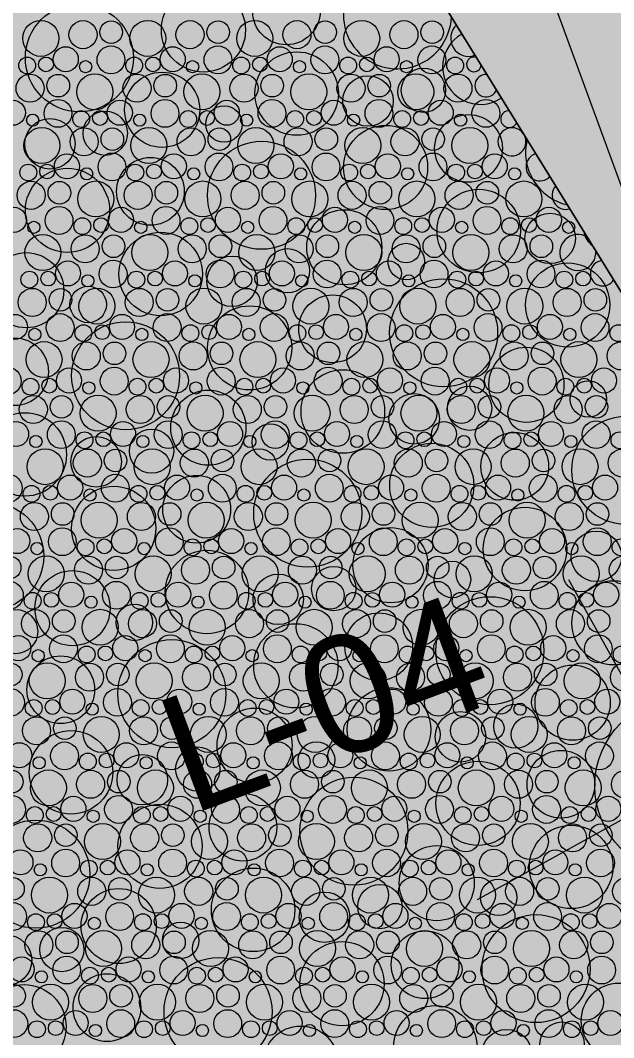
# Model space of a CAD drawing. Header units: millimetres. Extents: x 368386 to 861326, y -331222 to 250838.
# Drawn here: x 774131 to 776148, y -116114 to -112656 of the extents above; entities that cross this region are included whole.
import ezdxf

# ---------------------------------------------------------------- set-up
doc = ezdxf.new("R2010")
doc.units = ezdxf.units.MM
doc.header["$MEASUREMENT"] = 0
doc.layers.add('_AR-välisvalgustid', color=7, linetype='Continuous')
for name, color, linetype, lineweight, true_color in [('_AR-välisvalgustid_Pen_No__3', 7, 'Continuous', 18, 0xff6600), ('New_       asendi fill_Pen_No__149', 7, 'Continuous', 25, 0x186722), ('New_       asendi fill_Pen_No__181', 7, 'Continuous', 0, 0xe8e8e8), ('New__AR-välisvalgustid_Pen_No__3', 7, 'Continuous', 18, 0xff6600), ('New__ASENDIPLAAN_Pen_No__102', 7, 'Continuous', 13, 0xcccccc)]:
    doc.layers.add(name, color=color, linetype=linetype, lineweight=lineweight, true_color=true_color)
for name, color, linetype, lineweight in [('New_       asendi fill_Pen_No__1', 7, 'Continuous', 13), ('New__ASENDIPLAAN_Pen_No__1', 7, 'Continuous', 13), ('New__ASENDIPLAAN_Pen_No__101', 252, 'Continuous', 13)]:
    doc.layers.add(name, color=color, linetype=linetype, lineweight=lineweight)
doc.styles.add('GENERATED_STYLE_1', font='')
doc.styles.get('GENERATED_STYLE_1').set_extended_font_data('Arial')
doc.dimstyles.new('GENERATED_STYLE__6', dxfattribs={"dimtxt": 500, "dimasz": 95, "dimexe": 0.18, "dimexo": 0.0625, "dimgap": 0, "dimtad": 1, "dimdec": 1, "dimlfac": 0.001, "dimzin": 0, "dimdsep": 46, "dimtxsty": 'GENERATED_STYLE_1', "dimblk": 'ARROWHEAD_2', "dimblk1": 'ARROWHEAD_2', "dimblk2": 'ARROWHEAD_2', "dimcen": 0.09, "dimse1": 1, "dimse2": 1, "dimclrd": 256, "dimclre": 256, "dimclrt": 256, "dimadec": 0, "dimazin": 0, "dimtfac": 1, "dimtdec": 4, "dimtmove": 2, "dimatfit": 3, "dimfxl": 0, "dimtolj": 1, "dimtzin": 0, "dimarcsym": 0})

# ---------------------------------------------------------------- blocks, each defined once
blk = doc.blocks.new('*X2')
at = {"layer": 'New__ASENDIPLAAN_Pen_No__102', "color": 254, "linetype": 'Continuous', "lineweight": 13, "true_color": 0xcccccc}
for centre, radius in [((775035.5, -112623.6), 115.1), ((774753.6, -112688.3), 143.1), ((774331.7, -112783), 183.6), ((775070.4, -112904.5), 141.9), ((774613.2, -112959.7), 127.7), ((775501.4, -112893.4), 75.2), ((775313, -112929.6), 85.8), ((774420, -113039.4), 75.2), ((774823.7, -113008.2), 62), ((774231.7, -113075.6), 85.8), ((775654.8, -113090.9), 115.1), ((775372.8, -113155.7), 143.1), ((774951, -113250.3), 183.6), ((774573.4, -113236.9), 115.1), ((774291.5, -113301.7), 143.1), ((775689.6, -113371.9), 141.9), ((775232.4, -113427), 127.7), ((775932.2, -113396.9), 85.8), ((774608.3, -113517.8), 141.9), ((775443, -113475.6), 62), ((774151.1, -113573), 127.7), ((775039.3, -113506.8), 75.2), ((774850.9, -113542.9), 85.8), ((775992, -113623), 143.1), ((775570.2, -113717.7), 183.6), ((774361.6, -113621.5), 62), ((775192.7, -113704.2), 115.1), ((774910.7, -113769), 143.1), ((774488.9, -113863.7), 183.6), ((774111.4, -113850.2), 115.1), ((775851.7, -113894.4), 127.7), ((775227.5, -113985.2), 141.9), ((775658.5, -113974.1), 75.2), ((776062.2, -113942.9), 62), ((774770.3, -114040.3), 127.7), ((775470.1, -114010.3), 85.8), ((774146.2, -114131.2), 141.9), ((776189.4, -114185), 183.6), ((774980.9, -114088.9), 62), ((774388.8, -114156.3), 85.8), ((774577.2, -114120.1), 75.2), ((775811.9, -114171.6), 115.1), ((775529.9, -114236.3), 143.1), ((775108.1, -114331), 183.6), ((774730.6, -114317.6), 115.1), ((774448.6, -114382.3), 143.1), ((774026.8, -114477), 183.6), ((775846.7, -114452.5), 141.9), ((775389.6, -114507.7), 127.7), ((776089.4, -114477.6), 85.8), ((774765.4, -114598.5), 141.9), ((774308.3, -114653.7), 127.7), ((775196.4, -114587.4), 75.2), ((775600.1, -114556.2), 62), ((775008, -114623.6), 85.8), ((776149.1, -114703.7), 143.1), ((775727.3, -114798.3), 183.6), ((774115.1, -114733.4), 75.2), ((774518.8, -114702.2), 62), ((775349.8, -114784.9), 115.1), ((775067.8, -114849.7), 143.1), ((774646, -114944.3), 183.6), ((774268.5, -114930.9), 115.1), ((776008.8, -114975), 127.7), ((775384.6, -115065.9), 141.9), ((774927.5, -115121), 127.7), ((775627.3, -115090.9), 85.8), ((775815.6, -115054.8), 75.2), ((774303.3, -115211.8), 141.9), ((775138, -115169.6), 62), ((774734.3, -115200.8), 75.2), ((775969, -115252.3), 115.1), ((774545.9, -115236.9), 85.8), ((775687, -115317), 143.1), ((775265.2, -115411.7), 183.6), ((774887.7, -115398.2), 115.1), ((774605.7, -115463), 143.1), ((774183.9, -115557.7), 183.6), ((776003.8, -115533.2), 141.9), ((775546.7, -115588.4), 127.7), ((774922.5, -115679.2), 141.9), ((775353.5, -115668.1), 75.2), ((775757.2, -115636.9), 62), ((774465.4, -115734.3), 127.7), ((775165.2, -115704.3), 85.8), ((775884.4, -115879), 183.6), ((774675.9, -115782.9), 62), ((774083.8, -115850.3), 85.8), ((774272.2, -115814.1), 75.2), ((775506.9, -115865.6), 115.1), ((775224.9, -115930.3), 143.1), ((774803.1, -116025), 183.6), ((774425.6, -116011.6), 115.1), ((774143.6, -116076.3), 143.1), ((776165.9, -116055.7), 127.7), ((775541.8, -116146.5), 141.9), ((775084.6, -116201.7), 127.7), ((775972.7, -116135.5), 75.2), ((775784.4, -116171.6), 85.8)]:
    blk.add_circle(centre, radius, dxfattribs=at)
for centre, radius, start, end in [((775413.1, -112637), 183.6, 65.6317, 357.7668), ((775694.5, -112813.7), 127.7, 119.1318, 304.2666), ((776032.3, -113104.3), 183.6, 166.2835, 257.115), ((776120.6, -113360.8), 75.2, 188.7717, 234.6267)]:
    blk.add_arc(centre, radius, start, end, dxfattribs=at)
blk = doc.blocks.new('*X4')
at = {"layer": 'New_       asendi fill_Pen_No__181', "color": 254, "linetype": 'Continuous', "lineweight": 0, "true_color": 0xe8e8e8}
for centre, radius in [((774200.5, -112716.9), 61.2), ((774344.1, -112704.4), 47.7), ((774440.1, -112695.6), 38.4), ((774564.2, -112716.9), 61.2), ((774707.8, -112704.4), 47.7), ((774803.8, -112695.6), 38.4), ((774927.9, -112716.9), 61.2), ((775071.5, -112704.4), 47.7), ((775167.5, -112695.6), 38.4), ((775291.6, -112716.9), 61.2), ((775435.2, -112704.4), 47.7), ((775531.2, -112695.6), 38.4), ((774285.6, -112787.8), 42.6), ((774439.1, -112790), 47.3), ((774649.3, -112787.8), 42.6), ((774802.8, -112790), 47.3), ((775013, -112787.8), 42.6), ((775166.5, -112790), 47.3), ((775376.7, -112787.8), 42.6), ((775530.2, -112790), 47.3), ((774154.4, -112809.1), 28.6), ((774218.2, -112805.5), 25.1), ((774353, -112813.2), 20.7), ((774518.1, -112809.1), 28.6), ((774581.9, -112805.5), 25.1), ((774716.7, -112813.2), 20.7), ((774881.8, -112809.1), 28.6), ((774945.6, -112805.5), 25.1), ((775080.4, -112813.2), 20.7), ((775245.5, -112809.1), 28.6), ((775309.3, -112805.5), 25.1), ((775444.1, -112813.2), 20.7), ((775609.2, -112809.1), 28.6), ((774164.1, -112886.4), 47.7), ((774260.1, -112877.6), 38.4), ((774384.2, -112898.9), 61.2), ((774527.8, -112886.4), 47.7), ((774623.8, -112877.6), 38.4), ((774747.9, -112898.9), 61.2), ((774891.5, -112886.4), 47.7), ((774987.5, -112877.6), 38.4), ((775111.6, -112898.9), 61.2), ((775255.2, -112886.4), 47.7), ((775351.2, -112877.6), 38.4), ((775475.3, -112898.9), 61.2), ((775618.9, -112886.4), 47.7), ((774105.6, -112969.8), 42.6), ((774259.1, -112972), 47.3), ((774469.3, -112969.8), 42.6), ((774622.8, -112972), 47.3), ((774833, -112969.8), 42.6), ((774986.5, -112972), 47.3), ((775196.7, -112969.8), 42.6), ((775350.2, -112972), 47.3), ((775560.4, -112969.8), 42.6), ((775713.9, -112972), 47.3), ((774338.1, -112991.1), 28.6), ((774401.9, -112987.5), 25.1), ((774701.8, -112991.1), 28.6), ((774765.6, -112987.5), 25.1), ((775065.5, -112991.1), 28.6), ((775129.3, -112987.5), 25.1), ((775429.2, -112991.1), 28.6), ((775493.1, -112987.5), 25.1), ((774173, -112995.2), 20.7), ((774536.7, -112995.2), 20.7), ((774900.4, -112995.2), 20.7), ((775264.1, -112995.2), 20.7), ((775627.8, -112995.2), 20.7), ((774204.2, -113080.9), 61.2), ((774347.8, -113068.4), 47.7), ((774443.8, -113059.6), 38.4), ((774567.9, -113080.9), 61.2), ((774711.5, -113068.4), 47.7), ((774807.5, -113059.6), 38.4), ((774931.6, -113080.9), 61.2), ((775075.2, -113068.4), 47.7), ((775171.2, -113059.6), 38.4), ((775295.3, -113080.9), 61.2), ((775438.9, -113068.4), 47.7), ((775534.9, -113059.6), 38.4), ((775659, -113080.9), 61.2), ((774442.8, -113153.9), 47.3), ((774806.5, -113153.9), 47.3), ((775170.2, -113153.9), 47.3), ((775533.9, -113153.9), 47.3), ((774289.3, -113151.8), 42.6), ((774653, -113151.8), 42.6), ((775016.7, -113151.8), 42.6), ((775380.4, -113151.8), 42.6), ((775744.1, -113151.8), 42.6), ((774158.1, -113173.1), 28.6), ((774221.9, -113169.5), 25.1), ((774356.7, -113177.2), 20.7), ((774521.8, -113173.1), 28.6), ((774585.6, -113169.5), 25.1), ((774720.4, -113177.2), 20.7), ((774885.5, -113173.1), 28.6), ((774949.3, -113169.5), 25.1), ((775084.1, -113177.2), 20.7), ((775249.2, -113173.1), 28.6), ((775313.1, -113169.5), 25.1), ((775447.8, -113177.2), 20.7), ((775612.9, -113173.1), 28.6), ((775676.8, -113169.5), 25.1), ((775811.5, -113177.2), 20.7), ((774167.8, -113250.4), 47.7), ((774263.8, -113241.6), 38.4), ((774387.9, -113262.9), 61.2), ((774531.5, -113250.4), 47.7), ((774627.5, -113241.6), 38.4), ((774751.6, -113262.9), 61.2), ((774895.2, -113250.4), 47.7), ((774991.2, -113241.6), 38.4), ((775115.3, -113262.9), 61.2), ((775258.9, -113250.4), 47.7), ((775354.9, -113241.6), 38.4), ((775479, -113262.9), 61.2), ((775622.6, -113250.4), 47.7), ((775718.6, -113241.6), 38.4), ((775842.7, -113262.9), 61.2), ((774109.3, -113333.8), 42.6), ((774262.8, -113335.9), 47.3), ((774473, -113333.8), 42.6), ((774626.5, -113335.9), 47.3), ((774836.7, -113333.8), 42.6), ((774990.2, -113335.9), 47.3), ((775200.4, -113333.8), 42.6), ((775353.9, -113335.9), 47.3), ((775564.1, -113333.8), 42.6), ((775717.6, -113335.9), 47.3), ((775927.8, -113333.8), 42.6), ((774176.7, -113359.2), 20.7), ((774341.8, -113355.1), 28.6), ((774405.6, -113351.5), 25.1), ((774540.4, -113359.2), 20.7), ((774705.5, -113355.1), 28.6), ((774769.3, -113351.5), 25.1), ((774904.1, -113359.2), 20.7), ((775069.2, -113355.1), 28.6), ((775133.1, -113351.5), 25.1), ((775267.8, -113359.2), 20.7), ((775432.9, -113355.1), 28.6), ((775496.8, -113351.5), 25.1), ((775631.5, -113359.2), 20.7), ((775796.6, -113355.1), 28.6), ((775860.5, -113351.5), 25.1), ((775995.2, -113359.2), 20.7), ((774207.9, -113444.9), 61.2), ((774351.5, -113432.4), 47.7), ((774447.5, -113423.6), 38.4), ((774571.6, -113444.9), 61.2), ((774715.2, -113432.4), 47.7), ((774811.2, -113423.6), 38.4), ((774935.3, -113444.9), 61.2), ((775078.9, -113432.4), 47.7), ((775174.9, -113423.6), 38.4), ((775299, -113444.9), 61.2), ((775442.6, -113432.4), 47.7), ((775538.6, -113423.6), 38.4), ((775662.7, -113444.9), 61.2), ((775806.3, -113432.4), 47.7), ((775902.3, -113423.6), 38.4), ((774293, -113515.8), 42.6), ((774446.5, -113517.9), 47.3), ((774656.7, -113515.8), 42.6), ((774810.2, -113517.9), 47.3), ((775020.4, -113515.8), 42.6), ((775173.9, -113517.9), 47.3), ((775384.1, -113515.8), 42.6), ((775537.6, -113517.9), 47.3), ((775747.8, -113515.8), 42.6), ((775901.3, -113517.9), 47.3), ((774161.8, -113537), 28.6), ((774225.6, -113533.5), 25.1), ((774360.4, -113541.2), 20.7), ((774525.5, -113537), 28.6), ((774589.3, -113533.5), 25.1), ((774724.1, -113541.2), 20.7), ((774889.2, -113537), 28.6), ((774953.1, -113533.5), 25.1), ((775087.8, -113541.2), 20.7), ((775252.9, -113537), 28.6), ((775316.8, -113533.5), 25.1), ((775451.5, -113541.2), 20.7), ((775616.6, -113537), 28.6), ((775680.5, -113533.5), 25.1), ((775815.2, -113541.2), 20.7), ((775980.3, -113537), 28.6), ((776044.2, -113533.5), 25.1), ((774171.5, -113614.4), 47.7), ((774267.5, -113605.6), 38.4), ((774391.6, -113626.8), 61.2), ((774535.2, -113614.4), 47.7), ((774631.2, -113605.6), 38.4), ((774755.3, -113626.8), 61.2), ((774898.9, -113614.4), 47.7), ((774994.9, -113605.6), 38.4), ((775119, -113626.8), 61.2), ((775262.6, -113614.4), 47.7), ((775358.6, -113605.6), 38.4), ((775482.7, -113626.8), 61.2), ((775626.3, -113614.4), 47.7), ((775722.3, -113605.6), 38.4), ((775846.4, -113626.8), 61.2), ((775990, -113614.4), 47.7), ((776086, -113605.6), 38.4), ((774113, -113697.8), 42.6), ((774266.5, -113699.9), 47.3), ((774476.7, -113697.8), 42.6), ((774630.2, -113699.9), 47.3), ((774840.4, -113697.8), 42.6), ((774993.9, -113699.9), 47.3), ((775204.1, -113697.8), 42.6), ((775357.6, -113699.9), 47.3), ((775567.8, -113697.8), 42.6), ((775721.3, -113699.9), 47.3), ((775931.5, -113697.8), 42.6), ((776085, -113699.9), 47.3), ((774345.5, -113719), 28.6), ((774409.3, -113715.5), 25.1), ((774709.2, -113719), 28.6), ((774773.1, -113715.5), 25.1), ((775072.9, -113719), 28.6), ((775136.8, -113715.5), 25.1), ((775436.6, -113719), 28.6), ((775500.5, -113715.5), 25.1), ((775800.3, -113719), 28.6), ((775864.2, -113715.5), 25.1), ((776164.1, -113719), 28.6), ((774180.4, -113723.2), 20.7), ((774544.1, -113723.2), 20.7), ((774907.8, -113723.2), 20.7), ((775271.5, -113723.2), 20.7), ((775635.2, -113723.2), 20.7), ((775998.9, -113723.2), 20.7), ((774211.6, -113808.8), 61.2), ((774355.2, -113796.4), 47.7), ((774451.2, -113787.6), 38.4), ((774575.3, -113808.8), 61.2), ((774718.9, -113796.4), 47.7), ((774814.9, -113787.6), 38.4), ((774939, -113808.8), 61.2), ((775082.6, -113796.4), 47.7), ((775178.6, -113787.6), 38.4), ((775302.7, -113808.8), 61.2), ((775446.3, -113796.4), 47.7), ((775542.3, -113787.6), 38.4), ((775666.4, -113808.8), 61.2), ((775810, -113796.4), 47.7), ((775906, -113787.6), 38.4), ((776030.2, -113808.8), 61.2), ((776173.7, -113796.4), 47.7), ((774086.5, -113881.9), 47.3), ((774450.2, -113881.9), 47.3), ((774813.9, -113881.9), 47.3), ((775177.6, -113881.9), 47.3), ((775541.3, -113881.9), 47.3), ((775905, -113881.9), 47.3), ((774296.7, -113879.8), 42.6), ((774660.4, -113879.8), 42.6), ((775024.1, -113879.8), 42.6), ((775387.8, -113879.8), 42.6), ((775751.5, -113879.8), 42.6), ((776115.3, -113879.8), 42.6), ((774165.5, -113901), 28.6), ((774229.3, -113897.5), 25.1), ((774364.1, -113905.2), 20.7), ((774529.2, -113901), 28.6), ((774593.1, -113897.5), 25.1), ((774727.8, -113905.2), 20.7), ((774892.9, -113901), 28.6), ((774956.8, -113897.5), 25.1), ((775091.5, -113905.2), 20.7), ((775256.6, -113901), 28.6), ((775320.5, -113897.5), 25.1), ((775455.2, -113905.2), 20.7), ((775620.3, -113901), 28.6), ((775684.2, -113897.5), 25.1), ((775818.9, -113905.2), 20.7), ((775984.1, -113901), 28.6), ((776047.9, -113897.5), 25.1), ((774175.2, -113978.4), 47.7), ((774271.2, -113969.6), 38.4), ((774395.3, -113990.8), 61.2), ((774538.9, -113978.4), 47.7), ((774634.9, -113969.6), 38.4), ((774759, -113990.8), 61.2), ((774902.6, -113978.4), 47.7), ((774998.6, -113969.6), 38.4), ((775122.7, -113990.8), 61.2), ((775266.3, -113978.4), 47.7), ((775362.3, -113969.6), 38.4), ((775486.4, -113990.8), 61.2), ((775630, -113978.4), 47.7), ((775726, -113969.6), 38.4), ((775850.2, -113990.8), 61.2), ((775993.7, -113978.4), 47.7), ((776089.8, -113969.6), 38.4), ((774116.7, -114061.8), 42.6), ((774270.2, -114063.9), 47.3), ((774480.4, -114061.8), 42.6), ((774633.9, -114063.9), 47.3), ((774844.1, -114061.8), 42.6), ((774997.6, -114063.9), 47.3), ((775207.8, -114061.8), 42.6), ((775361.3, -114063.9), 47.3), ((775571.5, -114061.8), 42.6), ((775725, -114063.9), 47.3), ((775935.3, -114061.8), 42.6), ((776088.7, -114063.9), 47.3), ((774184.1, -114087.2), 20.7), ((774349.2, -114083), 28.6), ((774413.1, -114079.5), 25.1), ((774547.8, -114087.2), 20.7), ((774712.9, -114083), 28.6), ((774776.8, -114079.5), 25.1), ((774911.5, -114087.2), 20.7), ((775076.6, -114083), 28.6), ((775140.5, -114079.5), 25.1), ((775275.2, -114087.2), 20.7), ((775440.3, -114083), 28.6), ((775504.2, -114079.5), 25.1), ((775638.9, -114087.2), 20.7), ((775804.1, -114083), 28.6), ((775867.9, -114079.5), 25.1), ((776002.6, -114087.2), 20.7), ((776167.8, -114083), 28.6), ((774215.3, -114172.8), 61.2), ((774579, -114172.8), 61.2), ((774942.7, -114172.8), 61.2), ((775306.4, -114172.8), 61.2), ((775670.2, -114172.8), 61.2), ((776033.9, -114172.8), 61.2), ((774358.9, -114160.4), 47.7), ((774454.9, -114151.6), 38.4), ((774722.6, -114160.4), 47.7), ((774818.6, -114151.6), 38.4), ((775086.3, -114160.4), 47.7), ((775182.3, -114151.6), 38.4), ((775450, -114160.4), 47.7), ((775546, -114151.6), 38.4), ((775813.7, -114160.4), 47.7), ((775909.8, -114151.6), 38.4), ((776177.4, -114160.4), 47.7), ((774090.2, -114245.9), 47.3), ((774300.4, -114243.8), 42.6), ((774453.9, -114245.9), 47.3), ((774664.1, -114243.8), 42.6), ((774817.6, -114245.9), 47.3), ((775027.8, -114243.8), 42.6), ((775181.3, -114245.9), 47.3), ((775391.5, -114243.8), 42.6), ((775545, -114245.9), 47.3), ((775755.3, -114243.8), 42.6), ((775908.7, -114245.9), 47.3), ((776119, -114243.8), 42.6), ((774169.2, -114265), 28.6), ((774233.1, -114261.5), 25.1), ((774367.8, -114269.2), 20.7), ((774532.9, -114265), 28.6), ((774596.8, -114261.5), 25.1), ((774731.5, -114269.2), 20.7), ((774896.6, -114265), 28.6), ((774960.5, -114261.5), 25.1), ((775095.2, -114269.2), 20.7), ((775260.3, -114265), 28.6), ((775324.2, -114261.5), 25.1), ((775458.9, -114269.2), 20.7), ((775624.1, -114265), 28.6), ((775687.9, -114261.5), 25.1), ((775822.6, -114269.2), 20.7), ((775987.8, -114265), 28.6), ((776051.6, -114261.5), 25.1), ((774178.9, -114342.4), 47.7), ((774274.9, -114333.6), 38.4), ((774399, -114354.8), 61.2), ((774542.6, -114342.4), 47.7), ((774638.6, -114333.6), 38.4), ((774762.7, -114354.8), 61.2), ((774906.3, -114342.4), 47.7), ((775002.3, -114333.6), 38.4), ((775126.4, -114354.8), 61.2), ((775270, -114342.4), 47.7), ((775366, -114333.6), 38.4), ((775490.2, -114354.8), 61.2), ((775633.7, -114342.4), 47.7), ((775729.8, -114333.6), 38.4), ((775853.9, -114354.8), 61.2), ((775997.4, -114342.4), 47.7), ((776093.5, -114333.6), 38.4), ((774120.4, -114425.8), 42.6), ((774273.9, -114427.9), 47.3), ((774484.1, -114425.8), 42.6), ((774637.6, -114427.9), 47.3), ((774847.8, -114425.8), 42.6), ((775001.3, -114427.9), 47.3), ((775211.5, -114425.8), 42.6), ((775365, -114427.9), 47.3), ((775575.3, -114425.8), 42.6), ((775728.7, -114427.9), 47.3), ((775939, -114425.8), 42.6), ((776092.4, -114427.9), 47.3), ((774352.9, -114447), 28.6), ((774416.8, -114443.5), 25.1), ((774716.6, -114447), 28.6), ((774780.5, -114443.5), 25.1), ((775080.3, -114447), 28.6), ((775144.2, -114443.5), 25.1), ((775444.1, -114447), 28.6), ((775507.9, -114443.5), 25.1), ((775807.8, -114447), 28.6), ((775871.6, -114443.5), 25.1), ((776171.5, -114447), 28.6), ((774187.8, -114451.2), 20.7), ((774551.5, -114451.2), 20.7), ((774915.2, -114451.2), 20.7), ((775278.9, -114451.2), 20.7), ((775642.6, -114451.2), 20.7), ((776006.3, -114451.2), 20.7), ((774094.9, -114515.6), 38.4), ((774219, -114536.8), 61.2), ((774362.6, -114524.4), 47.7), ((774458.6, -114515.6), 38.4), ((774582.7, -114536.8), 61.2), ((774726.3, -114524.4), 47.7), ((774822.3, -114515.6), 38.4), ((774946.4, -114536.8), 61.2), ((775090, -114524.4), 47.7), ((775186, -114515.6), 38.4), ((775310.2, -114536.8), 61.2), ((775453.7, -114524.4), 47.7), ((775549.8, -114515.6), 38.4), ((775673.9, -114536.8), 61.2), ((775817.4, -114524.4), 47.7), ((775913.5, -114515.6), 38.4), ((776037.6, -114536.8), 61.2), ((776181.1, -114524.4), 47.7), ((774093.9, -114609.9), 47.3), ((774304.1, -114607.7), 42.6), ((774457.6, -114609.9), 47.3), ((774667.8, -114607.7), 42.6), ((774821.3, -114609.9), 47.3), ((775031.5, -114607.7), 42.6), ((775185, -114609.9), 47.3), ((775395.3, -114607.7), 42.6), ((775548.7, -114609.9), 47.3), ((775759, -114607.7), 42.6), ((775912.4, -114609.9), 47.3), ((776122.7, -114607.7), 42.6), ((774172.9, -114629), 28.6), ((774236.8, -114625.5), 25.1), ((774371.5, -114633.2), 20.7), ((774536.6, -114629), 28.6), ((774600.5, -114625.5), 25.1), ((774735.2, -114633.2), 20.7), ((774900.3, -114629), 28.6), ((774964.2, -114625.5), 25.1), ((775098.9, -114633.2), 20.7), ((775264.1, -114629), 28.6), ((775327.9, -114625.5), 25.1), ((775462.6, -114633.2), 20.7), ((775627.8, -114629), 28.6), ((775691.6, -114625.5), 25.1), ((775826.3, -114633.2), 20.7), ((775991.5, -114629), 28.6), ((776055.3, -114625.5), 25.1), ((774182.6, -114706.4), 47.7), ((774278.6, -114697.5), 38.4), ((774402.7, -114718.8), 61.2), ((774546.3, -114706.4), 47.7), ((774642.3, -114697.5), 38.4), ((774766.4, -114718.8), 61.2), ((774910, -114706.4), 47.7), ((775006, -114697.5), 38.4), ((775130.2, -114718.8), 61.2), ((775273.7, -114706.4), 47.7), ((775369.8, -114697.5), 38.4), ((775493.9, -114718.8), 61.2), ((775637.4, -114706.4), 47.7), ((775733.5, -114697.5), 38.4), ((775857.6, -114718.8), 61.2), ((776001.1, -114706.4), 47.7), ((776097.2, -114697.5), 38.4), ((774124.1, -114789.7), 42.6), ((774277.6, -114791.9), 47.3), ((774487.8, -114789.7), 42.6), ((774641.3, -114791.9), 47.3), ((774851.5, -114789.7), 42.6), ((775005, -114791.9), 47.3), ((775215.3, -114789.7), 42.6), ((775368.7, -114791.9), 47.3), ((775579, -114789.7), 42.6), ((775732.4, -114791.9), 47.3), ((775942.7, -114789.7), 42.6), ((776096.1, -114791.9), 47.3), ((774191.5, -114815.2), 20.7), ((774356.6, -114811), 28.6), ((774420.5, -114807.5), 25.1), ((774555.2, -114815.2), 20.7), ((774720.3, -114811), 28.6), ((774784.2, -114807.5), 25.1), ((774918.9, -114815.2), 20.7), ((775084.1, -114811), 28.6), ((775147.9, -114807.5), 25.1), ((775282.6, -114815.2), 20.7), ((775447.8, -114811), 28.6), ((775511.6, -114807.5), 25.1), ((775646.3, -114815.2), 20.7), ((775811.5, -114811), 28.6), ((775875.3, -114807.5), 25.1), ((776010, -114815.2), 20.7), ((776175.2, -114811), 28.6), ((774098.6, -114879.5), 38.4), ((774222.7, -114900.8), 61.2), ((774366.3, -114888.4), 47.7), ((774462.3, -114879.5), 38.4), ((774586.4, -114900.8), 61.2), ((774730, -114888.4), 47.7), ((774826, -114879.5), 38.4), ((774950.2, -114900.8), 61.2), ((775093.7, -114888.4), 47.7), ((775189.8, -114879.5), 38.4), ((775313.9, -114900.8), 61.2), ((775457.4, -114888.4), 47.7), ((775553.5, -114879.5), 38.4), ((775677.6, -114900.8), 61.2), ((775821.1, -114888.4), 47.7), ((775917.2, -114879.5), 38.4), ((776041.3, -114900.8), 61.2), ((776184.8, -114888.4), 47.7), ((774097.6, -114973.9), 47.3), ((774307.8, -114971.7), 42.6), ((774461.3, -114973.9), 47.3), ((774671.5, -114971.7), 42.6), ((774825, -114973.9), 47.3), ((775035.3, -114971.7), 42.6), ((775188.7, -114973.9), 47.3), ((775399, -114971.7), 42.6), ((775552.4, -114973.9), 47.3), ((775762.7, -114971.7), 42.6), ((775916.1, -114973.9), 47.3), ((776126.4, -114971.7), 42.6), ((774176.6, -114993), 28.6), ((774240.5, -114989.5), 25.1), ((774540.3, -114993), 28.6), ((774604.2, -114989.5), 25.1), ((774904.1, -114993), 28.6), ((774967.9, -114989.5), 25.1), ((775267.8, -114993), 28.6), ((775331.6, -114989.5), 25.1), ((775631.5, -114993), 28.6), ((775695.3, -114989.5), 25.1), ((775995.2, -114993), 28.6), ((776059, -114989.5), 25.1), ((774375.2, -114997.2), 20.7), ((774738.9, -114997.2), 20.7), ((775102.6, -114997.2), 20.7), ((775466.3, -114997.2), 20.7), ((775830, -114997.2), 20.7), ((774186.3, -115070.4), 47.7), ((774282.3, -115061.5), 38.4), ((774406.4, -115082.8), 61.2), ((774550, -115070.4), 47.7), ((774646, -115061.5), 38.4), ((774770.2, -115082.8), 61.2), ((774913.7, -115070.4), 47.7), ((775009.8, -115061.5), 38.4), ((775133.9, -115082.8), 61.2), ((775277.4, -115070.4), 47.7), ((775373.5, -115061.5), 38.4), ((775497.6, -115082.8), 61.2), ((775641.1, -115070.4), 47.7), ((775737.2, -115061.5), 38.4), ((775861.3, -115082.8), 61.2), ((776004.8, -115070.4), 47.7), ((776100.9, -115061.5), 38.4), ((774127.8, -115153.7), 42.6), ((774281.3, -115155.9), 47.3), ((774491.5, -115153.7), 42.6), ((774645, -115155.9), 47.3), ((774855.3, -115153.7), 42.6), ((775008.7, -115155.9), 47.3), ((775219, -115153.7), 42.6), ((775372.4, -115155.9), 47.3), ((775582.7, -115153.7), 42.6), ((775736.1, -115155.9), 47.3), ((775946.4, -115153.7), 42.6), ((776099.9, -115155.9), 47.3), ((774360.3, -115175), 28.6), ((774424.2, -115171.5), 25.1), ((774724.1, -115175), 28.6), ((774787.9, -115171.5), 25.1), ((775087.8, -115175), 28.6), ((775151.6, -115171.5), 25.1), ((775451.5, -115175), 28.6), ((775515.3, -115171.5), 25.1), ((775815.2, -115175), 28.6), ((775879, -115171.5), 25.1), ((774195.2, -115179.2), 20.7), ((774558.9, -115179.2), 20.7), ((774922.6, -115179.2), 20.7), ((775286.3, -115179.2), 20.7), ((775650, -115179.2), 20.7), ((776013.8, -115179.2), 20.7), ((774102.3, -115243.5), 38.4), ((774226.4, -115264.8), 61.2), ((774370, -115252.4), 47.7), ((774466, -115243.5), 38.4), ((774590.2, -115264.8), 61.2), ((774733.7, -115252.4), 47.7), ((774829.8, -115243.5), 38.4), ((774953.9, -115264.8), 61.2), ((775097.4, -115252.4), 47.7), ((775193.5, -115243.5), 38.4), ((775317.6, -115264.8), 61.2), ((775461.1, -115252.4), 47.7), ((775557.2, -115243.5), 38.4), ((775681.3, -115264.8), 61.2), ((775824.8, -115252.4), 47.7), ((775920.9, -115243.5), 38.4), ((776045, -115264.8), 61.2), ((776188.5, -115252.4), 47.7), ((774101.3, -115337.9), 47.3), ((774311.5, -115335.7), 42.6), ((774465, -115337.9), 47.3), ((774675.3, -115335.7), 42.6), ((774828.7, -115337.9), 47.3), ((775039, -115335.7), 42.6), ((775192.4, -115337.9), 47.3), ((775402.7, -115335.7), 42.6), ((775556.1, -115337.9), 47.3), ((775766.4, -115335.7), 42.6), ((775919.9, -115337.9), 47.3), ((776130.1, -115335.7), 42.6), ((774180.3, -115357), 28.6), ((774244.2, -115353.5), 25.1), ((774378.9, -115361.2), 20.7), ((774544.1, -115357), 28.6), ((774607.9, -115353.5), 25.1), ((774742.6, -115361.2), 20.7), ((774907.8, -115357), 28.6), ((774971.6, -115353.5), 25.1), ((775106.3, -115361.2), 20.7), ((775271.5, -115357), 28.6), ((775335.3, -115353.5), 25.1), ((775470, -115361.2), 20.7), ((775635.2, -115357), 28.6), ((775699, -115353.5), 25.1), ((775833.8, -115361.2), 20.7), ((775998.9, -115357), 28.6), ((776062.7, -115353.5), 25.1), ((774190, -115434.4), 47.7), ((774286, -115425.5), 38.4), ((774410.2, -115446.8), 61.2), ((774553.7, -115434.4), 47.7), ((774649.8, -115425.5), 38.4), ((774773.9, -115446.8), 61.2), ((774917.4, -115434.4), 47.7), ((775013.5, -115425.5), 38.4), ((775137.6, -115446.8), 61.2), ((775281.1, -115434.4), 47.7), ((775377.2, -115425.5), 38.4), ((775501.3, -115446.8), 61.2), ((775644.8, -115434.4), 47.7), ((775740.9, -115425.5), 38.4), ((775865, -115446.8), 61.2), ((776008.5, -115434.4), 47.7), ((776104.6, -115425.5), 38.4), ((774131.5, -115517.7), 42.6), ((774285, -115519.9), 47.3), ((774495.3, -115517.7), 42.6), ((774648.7, -115519.9), 47.3), ((774859, -115517.7), 42.6), ((775012.4, -115519.9), 47.3), ((775222.7, -115517.7), 42.6), ((775376.1, -115519.9), 47.3), ((775586.4, -115517.7), 42.6), ((775739.9, -115519.9), 47.3), ((775950.1, -115517.7), 42.6), ((776103.6, -115519.9), 47.3), ((774198.9, -115543.2), 20.7), ((774364.1, -115539), 28.6), ((774427.9, -115535.5), 25.1), ((774562.6, -115543.2), 20.7), ((774727.8, -115539), 28.6), ((774791.6, -115535.5), 25.1), ((774926.3, -115543.2), 20.7), ((775091.5, -115539), 28.6), ((775155.3, -115535.5), 25.1), ((775290, -115543.2), 20.7), ((775455.2, -115539), 28.6), ((775519, -115535.5), 25.1), ((775653.8, -115543.2), 20.7), ((775818.9, -115539), 28.6), ((775882.7, -115535.5), 25.1), ((776017.5, -115543.2), 20.7), ((774106, -115607.5), 38.4), ((774230.2, -115628.8), 61.2), ((774373.7, -115616.3), 47.7), ((774469.8, -115607.5), 38.4), ((774593.9, -115628.8), 61.2), ((774737.4, -115616.3), 47.7), ((774833.5, -115607.5), 38.4), ((774957.6, -115628.8), 61.2), ((775101.1, -115616.3), 47.7), ((775197.2, -115607.5), 38.4), ((775321.3, -115628.8), 61.2), ((775464.8, -115616.3), 47.7), ((775560.9, -115607.5), 38.4), ((775685, -115628.8), 61.2), ((775828.5, -115616.3), 47.7), ((775924.6, -115607.5), 38.4), ((776048.7, -115628.8), 61.2), ((776192.3, -115616.3), 47.7), ((774105, -115701.9), 47.3), ((774315.3, -115699.7), 42.6), ((774468.7, -115701.9), 47.3), ((774679, -115699.7), 42.6), ((774832.4, -115701.9), 47.3), ((775042.7, -115699.7), 42.6), ((775196.1, -115701.9), 47.3), ((775406.4, -115699.7), 42.6), ((775559.9, -115701.9), 47.3), ((775770.1, -115699.7), 42.6), ((775923.6, -115701.9), 47.3), ((776133.8, -115699.7), 42.6), ((774184.1, -115721), 28.6), ((774247.9, -115717.5), 25.1), ((774547.8, -115721), 28.6), ((774611.6, -115717.5), 25.1), ((774911.5, -115721), 28.6), ((774975.3, -115717.5), 25.1), ((775275.2, -115721), 28.6), ((775339, -115717.5), 25.1), ((775638.9, -115721), 28.6), ((775702.7, -115717.5), 25.1), ((776002.6, -115721), 28.6), ((776066.4, -115717.5), 25.1), ((774382.6, -115725.1), 20.7), ((774746.3, -115725.1), 20.7), ((775110, -115725.1), 20.7), ((775473.8, -115725.1), 20.7), ((775837.5, -115725.1), 20.7), ((774193.7, -115798.3), 47.7), ((774289.8, -115789.5), 38.4), ((774413.9, -115810.8), 61.2), ((774557.4, -115798.3), 47.7), ((774653.5, -115789.5), 38.4), ((774777.6, -115810.8), 61.2), ((774921.1, -115798.3), 47.7), ((775017.2, -115789.5), 38.4), ((775141.3, -115810.8), 61.2), ((775284.8, -115798.3), 47.7), ((775380.9, -115789.5), 38.4), ((775505, -115810.8), 61.2), ((775648.5, -115798.3), 47.7), ((775744.6, -115789.5), 38.4), ((775868.7, -115810.8), 61.2), ((776012.3, -115798.3), 47.7), ((776108.3, -115789.5), 38.4), ((774135.3, -115881.7), 42.6), ((774288.7, -115883.9), 47.3), ((774499, -115881.7), 42.6), ((774652.4, -115883.9), 47.3), ((774862.7, -115881.7), 42.6), ((775016.1, -115883.9), 47.3), ((775226.4, -115881.7), 42.6), ((775379.9, -115883.9), 47.3), ((775590.1, -115881.7), 42.6), ((775743.6, -115883.9), 47.3), ((775953.8, -115881.7), 42.6), ((776107.3, -115883.9), 47.3), ((774367.8, -115903), 28.6), ((774431.6, -115899.5), 25.1), ((774731.5, -115903), 28.6), ((774795.3, -115899.5), 25.1), ((775095.2, -115903), 28.6), ((775159, -115899.5), 25.1), ((775458.9, -115903), 28.6), ((775522.7, -115899.5), 25.1), ((775822.6, -115903), 28.6), ((775886.4, -115899.5), 25.1), ((774202.6, -115907.1), 20.7), ((774566.3, -115907.1), 20.7), ((774930, -115907.1), 20.7), ((775293.8, -115907.1), 20.7), ((775657.5, -115907.1), 20.7), ((776021.2, -115907.1), 20.7), ((774109.8, -115971.5), 38.4), ((774233.9, -115992.8), 61.2), ((774377.4, -115980.3), 47.7), ((774473.5, -115971.5), 38.4), ((774597.6, -115992.8), 61.2), ((774741.1, -115980.3), 47.7), ((774837.2, -115971.5), 38.4), ((774961.3, -115992.8), 61.2), ((775104.8, -115980.3), 47.7), ((775200.9, -115971.5), 38.4), ((775325, -115992.8), 61.2), ((775468.5, -115980.3), 47.7), ((775564.6, -115971.5), 38.4), ((775688.7, -115992.8), 61.2), ((775832.3, -115980.3), 47.7), ((775928.3, -115971.5), 38.4), ((776052.4, -115992.8), 61.2), ((774108.7, -116065.9), 47.3), ((774319, -116063.7), 42.6), ((774472.4, -116065.9), 47.3), ((774682.7, -116063.7), 42.6), ((774836.1, -116065.9), 47.3), ((775046.4, -116063.7), 42.6), ((775199.9, -116065.9), 47.3), ((775410.1, -116063.7), 42.6), ((775563.6, -116065.9), 47.3), ((775773.8, -116063.7), 42.6), ((775927.3, -116065.9), 47.3), ((776137.5, -116063.7), 42.6), ((774187.8, -116085), 28.6), ((774251.6, -116081.4), 25.1), ((774386.3, -116089.1), 20.7), ((774551.5, -116085), 28.6), ((774615.3, -116081.4), 25.1), ((774750, -116089.1), 20.7), ((774915.2, -116085), 28.6), ((774979, -116081.4), 25.1), ((775113.8, -116089.1), 20.7), ((775278.9, -116085), 28.6), ((775342.7, -116081.4), 25.1), ((775477.5, -116089.1), 20.7), ((775642.6, -116085), 28.6), ((775706.4, -116081.4), 25.1), ((775841.2, -116089.1), 20.7), ((776006.3, -116085), 28.6), ((776070.1, -116081.4), 25.1)]:
    blk.add_circle(centre, radius, dxfattribs=at)
for centre, radius, start, end in [((775655.3, -112716.9), 61.2, 132.8069, 290.5915), ((775673.1, -112805.5), 25.1, 69.9013, 353.4972), ((775714.9, -112877.6), 38.4, 86.7874, 336.6111), ((775792.9, -112991.1), 28.6, 89.5741, 333.8244), ((775802.6, -113068.4), 47.7, 35.0857, 28.3128), ((775897.6, -113153.9), 47.3, 107.3404, 316.0581), ((775986.3, -113250.4), 47.7, 137.5715, 285.827), ((776026.4, -113444.9), 61.2, 57.7877, 5.6108), ((776111.5, -113515.8), 42.6, 93.9164, 329.4821)]:
    blk.add_arc(centre, radius, start, end, dxfattribs=at)
blk = doc.blocks.new('*D42')
at = {"layer": '_AR-välisvalgustid_Pen_No__3', "color": 30, "linetype": 'Continuous', "lineweight": 18, "true_color": 0xff6600}
for p, q in [((774385.8, -107047.8), (775382.9, -109771)), ((775294.9, -109803.2), (775470.9, -109738.8)), ((775454, -109783.4), (775311.8, -109758.6)), ((775382.9, -109771), (776380, -112494.2)), ((776451.1, -112506.6), (776308.9, -112481.8))]:
    blk.add_line(p, q, dxfattribs=at)
at = {"layer": '_AR-välisvalgustid_Pen_No__3', "color": 30, "lineweight": 18, "true_color": 0xff6600, "char_height": 500, "attachment_point": 7, "rotation": 290.1099, "style": 'GENERATED_STYLE_1'}
for s, insert in [('\\A1;{\\pql;\\fArial|b0|i0|c0|p34;2,9}', (775667.7, -110252.1)), ('\\A1;{\\pql;\\fArial|b0|i0|c0|p34;0,5}', (776274.2, -111950.1))]:
    blk.add_mtext(s, dxfattribs=dict(at, insert=insert))
blk = doc.blocks.new('ARROWHEAD_2')
at = {"color": 0, "linetype": 'Continuous', "lineweight": 0}
for p, q in [((-0.378, -0.655), (0.378, 0.655)), ((0, 0), (-1, 0))]:
    blk.add_line(p, q, dxfattribs=at)
blk = doc.blocks.new('*D43')
at = {"layer": '_AR-välisvalgustid_Pen_No__3', "color": 30, "linetype": 'Continuous', "lineweight": 18, "true_color": 0xff6600}
for p, q in [((775382.9, -109771), (776380, -112494.2)), ((776291.9, -112526.4), (776468, -112461.9)), ((776451.1, -112506.6), (776308.9, -112481.8)), ((776380, -112494.2), (776547.3, -112951.1)), ((776459.2, -112983.3), (776635.3, -112918.8)), ((776476.2, -112938.7), (776618.4, -112963.5)), ((776547.3, -112951.1), (776568.3, -113008.5))]:
    blk.add_line(p, q, dxfattribs=at)

msp = doc.modelspace()

# ---------------------------------------------------------------- hatches: boundary and pattern name
at = {"layer": 'New_       asendi fill_Pen_No__149', "linetype": 'Continuous', "lineweight": 0, "true_color": 0x061908}
h = msp.add_hatch(color=98, dxfattribs=at)
h.paths.add_polyline_path([(802345.63, -38322.05), (677945.63, -100972.05), (697685.63, -113562.05), (725141.88, -157386.04), (747105.63, -214022.05), (773035.63, -233162.05), (849485.63, -225922.05), (847735.63, -145332.05)])
h.paths.add_polyline_path([(757638.71, -147399.28, -0.0006564), (757597.25, -147430.15)], flags=0)
h.paths.add_polyline_path([(781623.18, -112523.26, 0.0599556), (781750.4, -112778.31, 0.7851663), (783932.82, -111999.14, 0.0599556), (783869.75, -111721.19, 1)], flags=0)
at = {"layer": 'New__ASENDIPLAAN_Pen_No__101', "linetype": 'Continuous', "lineweight": 13}
h = msp.add_hatch(dxfattribs=at)
h.set_pattern_fill('Plank_Floor_0001', color=252, style=0, pattern_type=2)
h.set_pattern_definition([(110.11, (774188.2, -102490.83), (428.2, 156.783), [])])
h.paths.add_polyline_path([(770992.45, -93762.71), (777844.27, -112476.19), (783855.68, -110275.28), (783718.69, -109260.52), (783818.56, -109223.95), (784162.38, -110162.98), (785351.96, -113411.93), (777782.36, -116183.49), (771148.8, -105442.4), (769609.72, -93117.03)])

# ---------------------------------------------------------------- linework, layer by layer
at = {"layer": 'New_       asendi fill_Pen_No__1', "color": 7, "linetype": 'Continuous', "lineweight": 13, "flags": 128}
msp.add_lwpolyline([(771148.8, -105442.4), (777782.42, -116183.47), (772721.43, -118036.52)], close=True, dxfattribs=at)
at = {"layer": 'New__AR-välisvalgustid_Pen_No__3', "color": 30, "linetype": 'Continuous', "lineweight": 18, "true_color": 0xff6600}
for q in [(775996.25, -114557.68), (775684.32, -115645.2)]:
    msp.add_line((776384.04, -115257.41), q, dxfattribs=at)
msp.add_circle((776384.04, -115257.41), 300, dxfattribs=at)
at = {"layer": 'New__ASENDIPLAAN_Pen_No__1', "color": 7, "linetype": 'Continuous', "lineweight": 13, "flags": 128}
for points in [[(770992.45, -93762.71), (777844.27, -112476.19), (783855.68, -110275.28), (783718.69, -109260.52), (783818.56, -109223.95), (784162.38, -110162.98), (785351.96, -113411.93), (777782.36, -116183.49), (771148.8, -105442.4), (769609.72, -93117.03)], [(771148.8, -105442.4), (777782.42, -116183.47), (772721.43, -118036.52)]]:
    msp.add_lwpolyline(points, close=True, dxfattribs=at)

# ---------------------------------------------------------------- block references
at = {"layer": 'New_       asendi fill_Pen_No__181', "color": 254, "linetype": 'Continuous', "lineweight": 0, "true_color": 0xe8e8e8}
msp.add_blockref('*X4', (0, 0), dxfattribs=at)
at = {"layer": 'New__ASENDIPLAAN_Pen_No__102', "color": 254, "linetype": 'Continuous', "lineweight": 13, "true_color": 0xcccccc}
msp.add_blockref('*X2', (0, 0), dxfattribs=at)

# ---------------------------------------------------------------- texts
at = {"layer": 'New__AR-välisvalgustid_Pen_No__3', "color": 30, "linetype": 'Continuous', "lineweight": 18, "true_color": 0xff6600, "insert": (775093.85, -114788.6), "char_height": 400, "attachment_point": 2, "rotation": 20.41197, "style": 'GENERATED_STYLE_1'}
msp.add_mtext('\\A1;{\\pqc;\\fArial|b0|i0|c0|p34;L-0\\fArial|b0|i0|c0|p34;4}', dxfattribs=at)

# ---------------------------------------------------------------- dimensions: what is measured, and where the dimension line sits
at = {"layer": '_AR-välisvalgustid', "color": 30, "linetype": 'Continuous', "lineweight": 18, "true_color": 0xff6600}
for base, p1, p2, picture, middle in [((776379.96, -112494.16), (777149.41, -109124.19), (778160.84, -111842.1), '*D42', (776060.2, -110597.03)), ((776547.26, -112951.08), (778160.84, -111842.1), (777844.27, -112476.19), '*D43', (776666.74, -112294.98))]:
    dim = msp.add_linear_dim(base=base, p1=p1, p2=p2, angle=290.10988, dimstyle='GENERATED_STYLE__6', dxfattribs=at)
    dim.commit()
    dim.dimension.update_dxf_attribs({"geometry": picture, "text_midpoint": middle, "dimtype": 160, "text_rotation": 290.10988})

doc.saveas('drawing.dxf')
